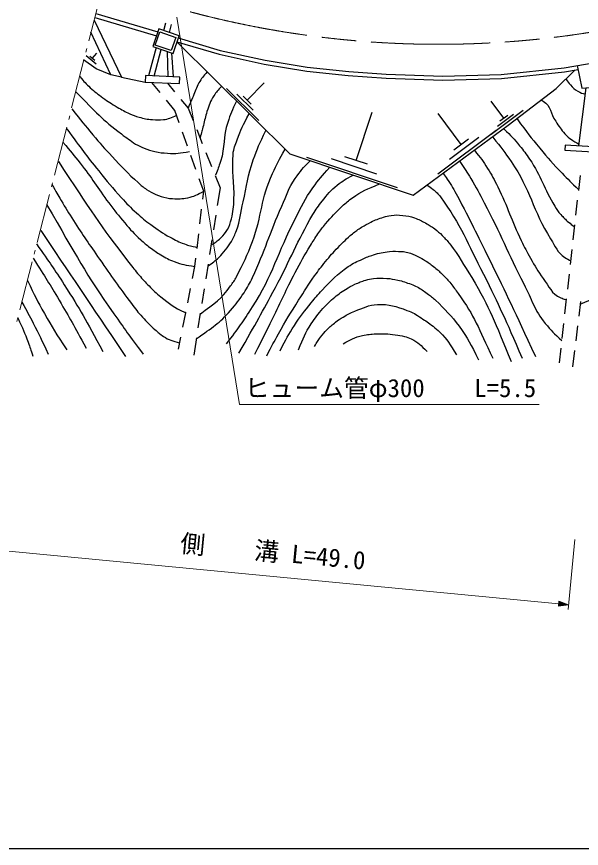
# Model space of a CAD drawing. Units: millimetres, scale not verified. Extents: x 40000 to 680000, y 20000 to 380000.
# Drawn here: x 69820 to 126736, y 205000 to 288821 of the extents above; entities that cross this region are included whole.
import ezdxf
from ezdxf.enums import TextEntityAlignment as Align

# ---------------------------------------------------------------- set-up
doc = ezdxf.new("R2010")
doc.units = ezdxf.units.MM
doc.header["$LTSCALE"] = 1000
doc.linetypes.add('CHAIN', pattern=[18.5, 12, -1.5, 3.5, -1.5])
for name, color, linetype, lineweight in [('M-BGD', 7, 'Continuous', 25), ('M-BGD-HTXT', 7, 'Continuous', 13), ('M-BMK', 2, 'CHAIN', 13), ('M-STR-HTXT', 7, 'Continuous', 13), ('M-TTL-BAND', 7, 'Continuous', 25)]:
    doc.layers.add(name, color=color, linetype=linetype, lineweight=lineweight)
doc.styles.add('ＭＳ ゴシック', font='')
doc.styles.get('ＭＳ ゴシック').set_extended_font_data('MS Gothic')

msp = doc.modelspace()

# ---------------------------------------------------------------- linework, layer by layer
at = {"layer": 'M-BGD'}
for p, q in [((77692, 288737), (83908, 286898)), ((77806, 289124), (84038, 287281)), ((84648, 287419), (84853, 288209)), ((85226, 287223), (85431, 288040)), ((77444, 284597), (77896, 285148)), ((83887, 285696), (83095, 282862)), ((83690, 282834), (84389, 285525)), ((84984, 285324), (85067, 282771)), ((85617, 282745), (85458, 285163)), ((77848, 284034), (76814, 284883)), ((77702, 284384), (77185, 284809)), ((84293, 281167), (83447, 282195)), ((85019, 282123), (85741, 281250)), ((93045, 280411), (94770, 282148)), ((126473, 275785), (127234, 281641)), ((94242, 278360), (90986, 281594)), ((93644, 279385), (92016, 281002)), ((93452, 280007), (92638, 280815)), ((85773, 279366), (84928, 280394)), ((86379, 280480), (87101, 279607)), ((118926, 278572), (117642, 280292)), ((86214, 278130), (85773, 279366)), ((87101, 279607), (87596, 278369)), ((104031, 274321), (105668, 279197)), ((120859, 279345), (117634, 276939)), ((114635, 275922), (112294, 279059)), ((119893, 278959), (118280, 277755)), ((119329, 278873), (118523, 278271)), ((87055, 275776), (86550, 277188)), ((87968, 277440), (88525, 276048)), ((118161, 277332), (112279, 272943)), ((116398, 276627), (113457, 274432)), ((115370, 276470), (113899, 275373)), ((88896, 275119), (89453, 273726)), ((87895, 273421), (87391, 274834)), ((108193, 271567), (99051, 274637)), ((106112, 272944), (101541, 274479)), ((105174, 273937), (102888, 274705)), ((88672, 271244), (88231, 272479)), ((89825, 272798), (90320, 271559)), ((126472, 271303), (126639, 272794)), ((88577, 270424), (88672, 271244)), ((90320, 271559), (90042, 269797)), ((126193, 268819), (126360, 270310)), ((88290, 267941), (88462, 269431)), ((89887, 268810), (89653, 267328)), ((125914, 266335), (126081, 267825)), ((88002, 265458), (88174, 266948)), ((89498, 266340), (89264, 264858)), ((125635, 263850), (125802, 265341)), ((87792, 263645), (87887, 264464)), ((87548, 262417), (87792, 263645)), ((89109, 263870), (88875, 262389)), ((125356, 261366), (125524, 262856)), ((87061, 259964), (87353, 261436)), ((88720, 261401), (88486, 259919)), ((125078, 258881), (125245, 260372)), ((126651, 260129), (126470, 258640)), ((86574, 257512), (86866, 258984)), ((88331, 258931), (88097, 257450)), ((124799, 256397), (124966, 257888)), ((126350, 257648), (126169, 256158)), ((86135, 255303), (86379, 256531)), ((87942, 256462), (87664, 254700)), ((124522, 253935), (124687, 255403)), ((126049, 255166), (125850, 253533))]:
    msp.add_line(p, q, dxfattribs=at)
for points in [[(77619, 288460), (80381, 282726), (82768, 282227)], [(80381, 282726), (79315, 282967), (77300, 287243)], [(86107, 286669), (90335, 285419), (94856, 284421), (99113, 283715), (103285, 283290), (107071, 283007), (112785, 282813), (118652, 282989), (124998, 283661), (133599, 285148), (136862, 285959)], [(85978, 286286), (90234, 285028), (94780, 284024), (99059, 283314), (103249, 282888), (107049, 282604), (112784, 282409), (118679, 282586), (125053, 283261), (126405, 283494)], [(85978, 286286), (97342, 275000), (109775, 270825), (119372, 277867), (124201, 281589), (126094, 283441)], [(79315, 282967), (77826, 283571), (76568, 284458)], [(126324, 283890), (126789, 281605), (129648, 281836), (129391, 284421)]]:
    msp.add_lwpolyline(points, dxfattribs=at)
for points in [[(83540, 285813), (85582, 285121), (86185, 286897), (84143, 287590)], [(84242, 287278), (85849, 286728), (85395, 285402), (83788, 285952)], [(82768, 282227), (86230, 282067), (86260, 282716), (82798, 282876)], [(125075, 275364), (130811, 275027), (130840, 275528), (125105, 275866)]]:
    msp.add_lwpolyline(points, close=True, dxfattribs=at)
for points, knots in [([(76177, 282778), (76652, 282233), (76799, 282068), (77242, 281658), (77709, 281227), (77996, 281012), (78512, 280642), (79056, 280252), (79376, 280053), (79952, 279711), (80435, 279424), (80707, 279261), (81222, 279033), (81576, 278877), (81778, 278791), (82153, 278695), (82674, 278560), (82971, 278482), (83508, 278441), (83936, 278408), (84182, 278387), (84608, 278441), (85158, 278510), (85380, 278626), (85957, 278879)], [0, 0, 0, 0, 1, 1, 1, 2, 2, 2, 3, 3, 3, 4, 4, 4, 5, 5, 5, 6, 6, 6, 7, 7, 7, 8, 8, 8, 8]), ([(89018, 283267), (88600, 282781), (88456, 282610), (88181, 282133), (87895, 281636), (87834, 281308), (87608, 280781), (87412, 280322), (87349, 280177), (87101, 279607)], [0, 0, 0, 0, 1, 1, 1, 2, 2, 2, 3, 3, 3, 3]), ([(125179, 282545), (125369, 282254), (125439, 282159), (125637, 281937), (125894, 281651), (126048, 281485), (126382, 281295), (126662, 281137), (126799, 281093), (127150, 280999)], [0, 0, 0, 0, 1, 1, 1, 2, 2, 2, 3, 3, 3, 3]), ([(90489, 281806), (90095, 281396), (89964, 281239), (89694, 280826), (89329, 280270), (89222, 279898), (89006, 279268), (88821, 278726), (88785, 278402), (88640, 277847), (88511, 277356), (88470, 277202), (88307, 276591)], [0, 0, 0, 0, 1, 1, 1, 2, 2, 2, 3, 3, 3, 4, 4, 4, 4]), ([(75803, 281235), (77857, 279165), (78420, 278451), (80375, 277001), (80928, 276591), (81229, 276347), (81814, 275985), (82129, 275791), (82316, 275696), (82661, 275562), (83080, 275399), (83324, 275327), (83762, 275223), (84249, 275108), (84532, 275089), (85032, 275054), (85900, 274994), (86243, 275076), (87254, 275217)], [0, 0, 0, 0, 1, 1, 1, 2, 2, 2, 3, 3, 3, 4, 4, 4, 5, 5, 5, 6, 6, 6, 6]), ([(91974, 280303), (91506, 279356), (91382, 279023), (91092, 278168), (90586, 276679), (90862, 275700), (90366, 274207), (90187, 273671), (90127, 273464), (89858, 272853)], [0, 0, 0, 0, 1, 1, 1, 2, 2, 2, 3, 3, 3, 3]), ([(122681, 280418), (122746, 280386), (122799, 280350), (122878, 280303), (123685, 279830), (123612, 279039), (124148, 278271), (124499, 277767), (124652, 277445), (125079, 277001), (125562, 276499), (125850, 276337), (126496, 275963)], [0, 0, 0, 0, 1, 1, 1, 2, 2, 2, 3, 3, 3, 4, 4, 4, 4]), ([(75380, 279541), (76378, 278265), (76644, 277921), (77496, 276917), (78239, 276042), (78650, 275544), (79444, 274715), (80446, 273668), (80985, 273054), (82068, 272091), (82385, 271809), (82567, 271655), (82915, 271413), (83256, 271177), (83462, 271060), (83846, 270905), (84264, 270738), (84506, 270657), (84947, 270567), (85176, 270520), (85306, 270489), (85540, 270482), (86136, 270464), (86480, 270444), (87064, 270567), (87731, 270707), (87999, 270871), (88672, 271244)], [0, 0, 0, 0, 1, 1, 1, 2, 2, 2, 3, 3, 3, 4, 4, 4, 5, 5, 5, 6, 6, 6, 7, 7, 7, 8, 8, 8, 9, 9, 9, 9]), ([(89434, 265825), (89871, 266061), (90036, 266196), (90366, 266503), (91005, 267098), (91249, 267604), (91466, 268450), (91657, 269193), (91693, 269631), (91720, 270397), (91783, 272182), (91497, 273189), (91636, 274969), (91681, 275554), (91872, 275853), (92059, 276409), (92419, 277475), (92637, 277833), (93244, 279033)], [0, 0, 0, 0, 1, 1, 1, 2, 2, 2, 3, 3, 3, 4, 4, 4, 5, 5, 5, 6, 6, 6, 6]), ([(120253, 278525), (121308, 277088), (121600, 276683), (122539, 275562), (123387, 274550), (123881, 273998), (124795, 273046), (125439, 272374), (125657, 272154), (126478, 271359)], [0, 0, 0, 0, 1, 1, 1, 2, 2, 2, 3, 3, 3, 3]), ([(74872, 277509), (76382, 275453), (76778, 274887), (78089, 273276), (78963, 272202), (79445, 271593), (80375, 270567), (80940, 269943), (81278, 269611), (81899, 269043), (82437, 268551), (82748, 268283), (83338, 267857), (84075, 267326), (84492, 267029), (85286, 266587), (85829, 266285), (86139, 266116), (86725, 265910), (87217, 265737), (87410, 265690), (88014, 265563)], [0, 0, 0, 0, 1, 1, 1, 2, 2, 2, 3, 3, 3, 4, 4, 4, 5, 5, 5, 6, 6, 6, 7, 7, 7, 7]), ([(118913, 277530), (119692, 276747), (119930, 276525), (120507, 275816), (120925, 275303), (121151, 275009), (121523, 274461), (122703, 272723), (122935, 271493), (124063, 269720), (124280, 269379), (124382, 269170), (124656, 268873), (124943, 268562), (125112, 268394), (125437, 268121), (125673, 267924), (125759, 267857), (126061, 267641)], [0, 0, 0, 0, 1, 1, 1, 2, 2, 2, 3, 3, 3, 4, 4, 4, 5, 5, 5, 6, 6, 6, 6]), ([(89077, 263667), (89616, 264048), (89799, 264163), (90196, 264555), (90479, 264835), (90628, 265004), (90874, 265317), (91123, 265635), (91259, 265818), (91466, 266164), (91710, 266570), (91813, 266820), (91974, 267265), (92369, 268350), (92384, 269020), (92652, 270143), (93045, 271798), (93101, 272774), (93668, 274377), (94088, 275564), (94276, 276002), (94938, 277340)], [0, 0, 0, 0, 1, 1, 1, 2, 2, 2, 3, 3, 3, 4, 4, 4, 5, 5, 5, 6, 6, 6, 7, 7, 7, 7]), ([(117798, 276663), (118721, 275579), (118969, 275193), (119660, 274207), (121624, 271411), (121805, 269300), (123640, 266418), (124133, 265642), (124304, 265049), (125079, 264555), (125314, 264406), (125457, 264315), (125677, 264224)], [0, 0, 0, 0, 1, 1, 1, 2, 2, 2, 3, 3, 3, 4, 4, 4, 4]), ([(74478, 276156), (75328, 275177), (75552, 274896), (76213, 274066), (77416, 272556), (77937, 271595), (79105, 270059), (79718, 269253), (80062, 268801), (80714, 268027), (81301, 267329), (81654, 266954), (82322, 266333), (82667, 266014), (82877, 265852), (83254, 265571), (83673, 265259), (83907, 265080), (84354, 264809), (84860, 264503), (85159, 264350), (85709, 264132), (86486, 263824), (86831, 263795), (87792, 263645)], [0, 0, 0, 0, 1, 1, 1, 2, 2, 2, 3, 3, 3, 4, 4, 4, 5, 5, 5, 6, 6, 6, 7, 7, 7, 8, 8, 8, 8]), ([(88314, 258822), (89799, 259996), (90444, 260335), (91382, 261677), (91629, 262030), (91772, 262227), (91974, 262608), (92690, 263954), (93048, 264737), (93583, 266164), (94564, 268780), (94426, 270494), (95615, 273022), (96071, 273991), (96235, 274373), (96888, 275450)], [0, 0, 0, 0, 1, 1, 1, 2, 2, 2, 3, 3, 3, 4, 4, 4, 5, 5, 5, 5]), ([(115950, 275356), (116613, 274529), (116818, 274278), (117290, 273530), (117732, 272829), (117933, 272407), (118306, 271667), (119346, 269604), (119656, 268321), (120676, 266249), (121023, 265545), (121213, 265148), (121608, 264471), (122079, 263662), (122297, 263173), (122878, 262439), (123517, 261631), (123704, 260886), (124656, 260491), (124849, 260411), (124941, 260359), (125164, 260322)], [0, 0, 0, 0, 1, 1, 1, 2, 2, 2, 3, 3, 3, 4, 4, 4, 5, 5, 5, 6, 6, 6, 7, 7, 7, 7]), ([(74025, 274207), (77323, 269284), (78137, 267851), (81137, 264047), (81530, 263549), (81744, 263263), (82153, 262777), (82530, 262330), (82758, 262093), (83169, 261677), (83613, 261227), (83845, 260950), (84354, 260576), (85242, 259925), (85695, 259441), (86725, 259052), (86781, 259031), (86802, 259019), (86869, 259000)], [0, 0, 0, 0, 1, 1, 1, 2, 2, 2, 3, 3, 3, 4, 4, 4, 5, 5, 5, 6, 6, 6, 6]), ([(87922, 256339), (89588, 257536), (90232, 257890), (91382, 259221), (91952, 259882), (92264, 260265), (92736, 260999), (93105, 261572), (93298, 261905), (93583, 262523), (94856, 265284), (95320, 266939), (96546, 269720), (97036, 270830), (97210, 271517), (97901, 272514), (98423, 273267), (98671, 273551), (99420, 274302)], [0, 0, 0, 0, 1, 1, 1, 2, 2, 2, 3, 3, 3, 4, 4, 4, 5, 5, 5, 6, 6, 6, 6]), ([(114496, 274207), (115039, 273413), (115184, 273187), (115596, 272514), (116168, 271580), (116444, 271030), (116951, 270059), (118593, 266912), (119305, 265044), (120937, 261891), (121751, 260317), (121971, 259268), (123102, 257904), (123701, 257182), (123959, 256888), (124775, 256184)], [0, 0, 0, 0, 1, 1, 1, 2, 2, 2, 3, 3, 3, 4, 4, 4, 5, 5, 5, 5]), ([(90958, 255835), (92264, 257498), (92619, 258063), (93583, 259560), (95673, 262806), (96115, 265028), (97901, 268450), (98552, 269697), (98858, 270440), (99679, 271583), (100288, 272430), (100541, 272736), (101378, 273644)], [0, 0, 0, 0, 1, 1, 1, 2, 2, 2, 3, 3, 3, 4, 4, 4, 4]), ([(92228, 254903), (94035, 258080), (94507, 258918), (95904, 261525), (97428, 264369), (98046, 266091), (99679, 268873), (100004, 269427), (100219, 269719), (100610, 270228), (101137, 270915), (101459, 271295), (102134, 271837), (102709, 272298), (102968, 272451), (103721, 272858)], [0, 0, 0, 0, 1, 1, 1, 2, 2, 2, 3, 3, 3, 4, 4, 4, 5, 5, 5, 5]), ([(112780, 273068), (113000, 272768), (113056, 272681), (113226, 272429), (113657, 271790), (113878, 271416), (114242, 270736), (115550, 268293), (116208, 266885), (117436, 264400), (119322, 260587), (119886, 259342), (122116, 254565)], [0, 0, 0, 0, 1, 1, 1, 2, 2, 2, 3, 3, 3, 4, 4, 4, 4]), ([(73384, 271891), (73820, 271122), (73935, 270922), (74300, 270308), (74774, 269508), (75047, 269064), (75549, 268281), (76539, 266736), (77125, 265891), (78174, 264386), (79407, 262616), (80079, 261610), (81391, 259899), (81806, 259358), (82025, 259041), (82492, 258544), (82972, 258032), (83235, 257738), (83762, 257274), (84080, 256994), (84254, 256828), (84608, 256597), (85190, 256217), (85499, 256163), (86261, 255939)], [0, 0, 0, 0, 1, 1, 1, 2, 2, 2, 3, 3, 3, 4, 4, 4, 5, 5, 5, 6, 6, 6, 7, 7, 7, 8, 8, 8, 8]), ([(93837, 254819), (94706, 256546), (94925, 256984), (95615, 258375), (96516, 260190), (96952, 261241), (97901, 263031), (98470, 264104), (98793, 264704), (99425, 265741), (99711, 266211), (99872, 266474), (100187, 266926), (100470, 267333), (100633, 267560), (100949, 267942), (101560, 268681), (101956, 269050), (102642, 269720), (103012, 270081), (103244, 270258), (103658, 270567), (104619, 271283), (105103, 271415), (106390, 271962)], [0, 0, 0, 0, 1, 1, 1, 2, 2, 2, 3, 3, 3, 4, 4, 4, 5, 5, 5, 6, 6, 6, 7, 7, 7, 8, 8, 8, 8]), ([(111194, 271837), (111478, 271655), (111565, 271592), (111786, 271413), (112114, 271149), (112301, 270992), (112548, 270651), (114590, 267837), (115288, 265965), (116863, 262865), (118513, 259618), (119002, 258472), (120761, 254395)], [0, 0, 0, 0, 1, 1, 1, 2, 2, 2, 3, 3, 3, 4, 4, 4, 4]), ([(72840, 269889), (75930, 264574), (76711, 263013), (79613, 258883), (80742, 257275), (81118, 256716), (82576, 254819)], [0, 0, 0, 0, 1, 1, 1, 2, 2, 2, 2]), ([(95022, 254649), (95576, 255715), (95731, 255998), (96208, 256851), (96960, 258197), (97420, 258931), (98240, 260237), (98849, 261209), (99183, 261759), (99848, 262693), (100259, 263269), (100502, 263583), (100949, 264132), (101423, 264713), (101701, 265030), (102219, 265571), (102753, 266129), (103063, 266434), (103658, 266926), (104005, 267213), (104208, 267365), (104590, 267603), (104941, 267823), (105148, 267931), (105521, 268111), (106002, 268344), (106283, 268453), (106791, 268619), (107081, 268714), (107250, 268751), (107553, 268789), (108012, 268846), (108279, 268843), (108738, 268789), (109209, 268733), (109474, 268683), (109924, 268535), (110373, 268386), (110609, 268254), (111024, 268027), (111402, 267819), (111611, 267694), (111956, 267434), (112274, 267194), (112439, 267041), (112718, 266757), (113029, 266439), (113215, 266268), (113480, 265910), (114417, 264641), (114866, 263874), (115681, 262523), (117569, 259395), (117975, 258092), (119660, 254057)], [0, 0, 0, 0, 1, 1, 1, 2, 2, 2, 3, 3, 3, 4, 4, 4, 5, 5, 5, 6, 6, 6, 7, 7, 7, 8, 8, 8, 9, 9, 9, 10, 10, 10, 11, 11, 11, 12, 12, 12, 13, 13, 13, 14, 14, 14, 15, 15, 15, 16, 16, 16, 17, 17, 17, 18, 18, 18, 18]), ([(126617, 259846), (127968, 260419), (128476, 260659), (129513, 261424), (130701, 262301), (131133, 263064), (132126, 264157), (133396, 265555), (133787, 266059), (135239, 267857)], [0, 0, 0, 0, 1, 1, 1, 2, 2, 2, 3, 3, 3, 3]), ([(71824, 265910), (73205, 263977), (73571, 263425), (74626, 261789), (76268, 259241), (76735, 258316), (78512, 255073)], [0, 0, 0, 0, 1, 1, 1, 2, 2, 2, 2]), ([(96377, 255157), (97006, 256375), (97193, 256742), (97816, 257697), (98423, 258628), (98820, 259112), (99510, 259983), (99917, 260498), (100161, 260775), (100610, 261253), (101557, 262260), (102112, 262820), (103235, 263624), (103752, 263994), (104094, 264126), (104674, 264386), (105095, 264575), (105335, 264673), (105775, 264809), (106388, 265000), (106744, 265087), (107384, 265148), (107878, 265195), (108159, 265180), (108654, 265148), (108887, 265133), (109019, 265118), (109246, 265063), (109664, 264963), (109873, 264822), (110262, 264640), (110571, 264496), (110736, 264398), (111024, 264217), (111405, 263976), (111605, 263821), (111956, 263539), (112303, 263261), (112488, 263092), (112802, 262777), (113116, 262462), (113286, 262278), (113564, 261931), (113874, 261543), (114037, 261317), (114326, 260915), (116012, 258573), (116335, 257503), (117798, 254395)], [0, 0, 0, 0, 1, 1, 1, 2, 2, 2, 3, 3, 3, 4, 4, 4, 5, 5, 5, 6, 6, 6, 7, 7, 7, 8, 8, 8, 9, 9, 9, 10, 10, 10, 11, 11, 11, 12, 12, 12, 13, 13, 13, 14, 14, 14, 15, 15, 15, 16, 16, 16, 16]), ([(71485, 264471), (72775, 262453), (73117, 261911), (74110, 260237), (75212, 258378), (75549, 257750), (76819, 255411)], [0, 0, 0, 0, 1, 1, 1, 2, 2, 2, 2]), ([(98240, 255242), (98739, 256479), (98878, 256919), (99510, 257867), (99928, 258494), (100193, 258828), (100695, 259391), (101069, 259809), (101291, 260035), (101711, 260407), (102172, 260814), (102463, 261006), (102981, 261338), (103330, 261562), (103539, 261666), (103912, 261846), (104327, 262046), (104574, 262130), (105013, 262269), (105304, 262361), (105473, 262399), (105775, 262439), (106300, 262507), (106601, 262470), (107130, 262439), (107564, 262413), (107805, 262359), (108230, 262269), (108773, 262154), (109063, 262032), (109585, 261846), (109822, 261762), (109954, 261707), (110178, 261592), (110602, 261374), (110804, 261189), (111194, 260915), (111540, 260671), (111732, 260528), (112040, 260237), (113046, 259291), (113589, 258723), (114411, 257613), (115319, 256386), (115575, 255831), (116358, 254226)], [0, 0, 0, 0, 1, 1, 1, 2, 2, 2, 3, 3, 3, 4, 4, 4, 5, 5, 5, 6, 6, 6, 7, 7, 7, 8, 8, 8, 9, 9, 9, 10, 10, 10, 11, 11, 11, 12, 12, 12, 13, 13, 13, 14, 14, 14, 15, 15, 15, 15]), ([(70905, 262226), (71684, 260623), (71908, 260177), (72621, 258901), (73440, 257436), (73758, 256958), (74872, 255242)], [0, 0, 0, 0, 1, 1, 1, 2, 2, 2, 2]), ([(70349, 260060), (70909, 259037), (71053, 258766), (71487, 257927), (72108, 256726), (72291, 256326), (73009, 254819)], [0, 0, 0, 0, 1, 1, 1, 2, 2, 2, 2]), ([(99848, 255581), (100101, 256027), (100179, 256169), (100441, 256512), (100683, 256828), (100839, 256990), (101118, 257274), (101430, 257591), (101617, 257759), (101965, 258036), (102245, 258258), (102417, 258366), (102727, 258544), (103176, 258801), (103428, 258954), (103912, 259137), (104784, 259465), (105268, 259770), (106198, 259814), (107377, 259869), (108048, 259611), (109162, 259221), (109762, 259011), (110067, 258804), (110601, 258459), (111079, 258151), (111337, 257961), (111786, 257613), (112064, 257397), (112209, 257262), (112464, 257020), (113269, 256254), (113456, 255829), (114157, 254734)], [0, 0, 0, 0, 1, 1, 1, 2, 2, 2, 3, 3, 3, 4, 4, 4, 5, 5, 5, 6, 6, 6, 7, 7, 7, 8, 8, 8, 9, 9, 9, 10, 10, 10, 11, 11, 11, 11]), ([(69942, 258474), (70459, 257311), (70616, 256993), (70971, 256014), (71171, 255463), (71238, 255276), (71452, 254593)], [0, 0, 0, 0, 1, 1, 1, 2, 2, 2, 2]), ([(102727, 255835), (103143, 256093), (103279, 256177), (103658, 256343), (104042, 256510), (104265, 256593), (104674, 256681), (105196, 256794), (105496, 256824), (106029, 256851), (106789, 256888), (107220, 256850), (107976, 256766), (108344, 256725), (108551, 256694), (108908, 256597), (109180, 256523), (109327, 256459), (109585, 256343), (110315, 256014), (110536, 255705), (111194, 255073)], [0, 0, 0, 0, 1, 1, 1, 2, 2, 2, 3, 3, 3, 4, 4, 4, 5, 5, 5, 6, 6, 6, 7, 7, 7, 7])]:
    msp.add_open_spline(points, degree=3, knots=knots, dxfattribs=at)
msp.add_open_spline([(72247, 267265), (76523, 260915), (76523, 260915), (80798, 254565)], degree=3, dxfattribs=at)
at = {"layer": 'M-BGD-HTXT'}
for p, q in [((77105, 286395), (78270, 290939)), ((76806, 285232), (76906, 285620)), ((75365, 279614), (76608, 284457)), ((75067, 278452), (75166, 278839)), ((73626, 272834), (74868, 277677)), ((73328, 271671), (73427, 272059)), ((71887, 266053), (73129, 270896)), ((71588, 264891), (71688, 265278)), ((70147, 259273), (71390, 264116)), ((69849, 258110), (69949, 258498))]:
    msp.add_line(p, q, dxfattribs=at)
at = {"layer": 'M-BMK'}
msp.add_arc((112334, 383294), 97263, 255.09923, 283.41552, dxfattribs=at)
at = {"layer": 'M-STR-HTXT'}
for p, q in [((126077, 236129), (125400, 229057)), ((65029, 235344), (124452, 229650)), ((124476, 229899), (124428, 229401)), ((124457, 229700), (125253, 229623)), ((125059, 229692), (124461, 229749)), ((124466, 229799), (124864, 229761)), ((124670, 229830), (124471, 229849)), ((125447, 229554), (124476, 229899)), ((125447, 229554), (124428, 229401)), ((124632, 229432), (124433, 229451)), ((124438, 229500), (124836, 229462)), ((125040, 229493), (124442, 229550)), ((124447, 229600), (125243, 229524)), ((125447, 229554), (124452, 229650))]:
    msp.add_line(p, q, dxfattribs=at)
msp.add_lwpolyline([(85976, 288766), (92295, 249726), (122495, 249726)], dxfattribs=at)
at = {"layer": 'M-TTL-BAND'}
msp.add_line((40000, 205000), (579000, 205000), dxfattribs=at)

# ---------------------------------------------------------------- texts
at = {"layer": 'M-STR-HTXT', "style": 'ＭＳ ゴシック'}
msp.add_text('ヒューム管φ300\u3000\u3000L=5.5', height=1833, dxfattribs=at).set_placement((107495, 249926), align=Align.BOTTOM_CENTER)
msp.add_text('側\u3000\u3000溝 L=49.0', height=1833, rotation=354.526, dxfattribs=at).set_placement((95511, 233428), align=Align.BOTTOM_CENTER)

doc.saveas('drawing.dxf')
